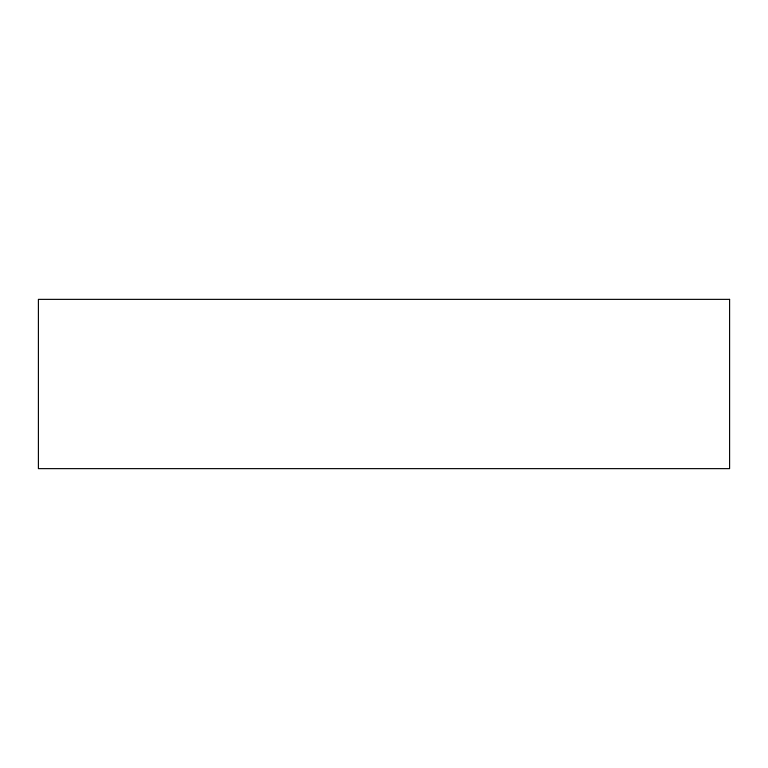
<?xml version="1.0" encoding="UTF-8"?>
<svg xmlns="http://www.w3.org/2000/svg" width="768" height="768" viewBox="0 0 768 768"><rect width="100%" height="100%" fill="white"/><g stroke="black" fill="none" stroke-linecap="round" stroke-linejoin="round"><path stroke-width="1.15" d="M729.6 299.366L38.4 299.366L38.4 468.634L729.6 468.634L729.6 299.366"/></g></svg>
